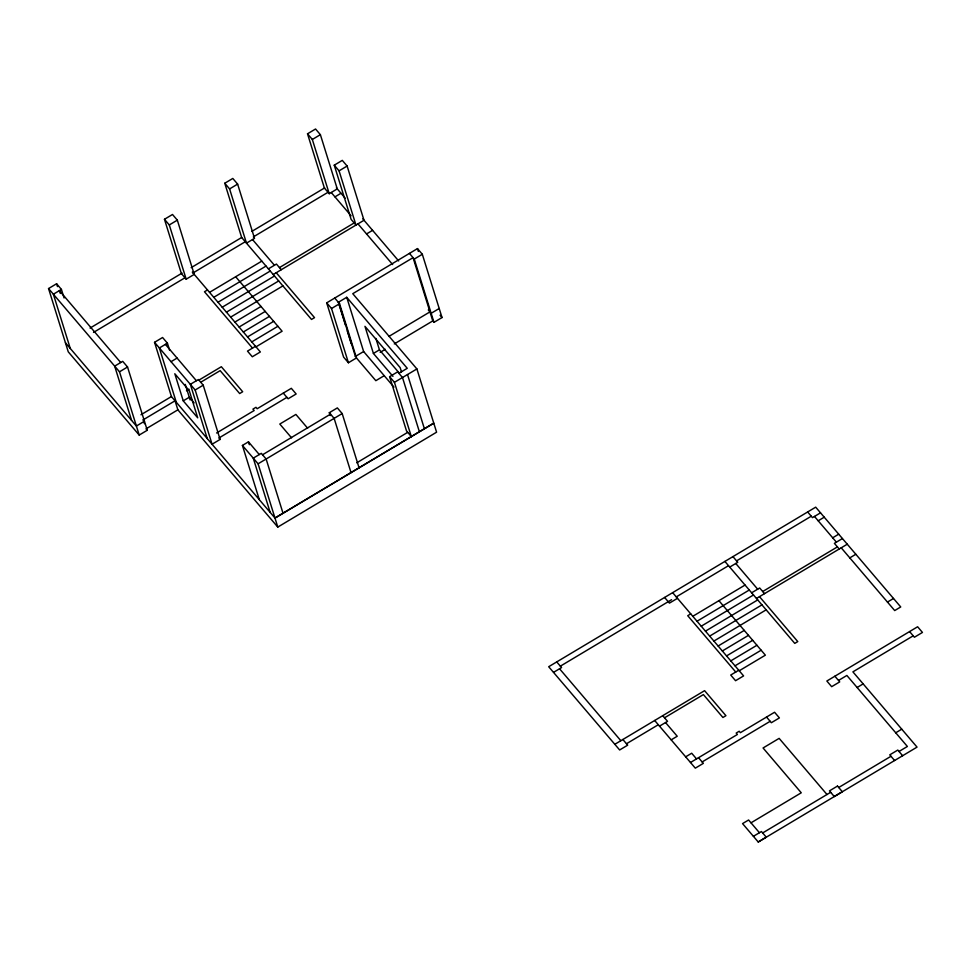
<?xml version="1.0" encoding="UTF-8"?>
<svg xmlns="http://www.w3.org/2000/svg" width="971" height="971" viewBox="0 0 971 971"><rect width="100%" height="100%" fill="white"/><g stroke="black" fill="none" stroke-linecap="round" stroke-linejoin="round"><path stroke-width="1.46" d="M131.571 420.37L114.675 366.14L122.71 361.333L127.541 367.002L147.252 430.274L139.205 435.069L68.261 351.83L48.55 288.557L56.585 283.75L61.416 289.407L64.086 297.976M164.463 219.288L172.498 214.482L177.329 220.15L194.224 274.38L186.177 279.187L181.359 273.519L164.463 219.288L169.294 224.944L186.177 279.187M224.762 183.252L232.809 178.446L237.628 184.114L254.523 238.344L246.476 243.151L229.593 188.92L224.762 183.252L241.658 237.482L311.509 319.447L314.531 317.651L276.237 272.717M307.516 133.804L315.551 128.997L320.381 134.666L337.265 188.896L329.23 193.702L324.399 188.046L307.516 133.804L312.334 139.472L329.23 193.702M61.416 289.407L53.381 294.213L70.264 348.443M169.294 224.944L177.329 220.15M229.593 188.92L237.628 184.114M312.334 139.472L320.381 134.666M334.255 165.179L339.073 170.847L355.969 225.078L351.138 219.422L334.255 165.179L342.29 160.373L347.12 166.041L364.004 220.271L273.227 274.526M339.073 170.847L347.12 166.041M90.072 328.077L182.099 273.082M191.166 267.656L241.718 237.458M251.841 231.401L324.666 187.889M93.507 332.422L184.976 277.767M193.011 272.96L245.275 241.73M253.31 236.924L328.028 192.282M334.959 196.87L340.991 193.265M207.491 289.953L204.48 291.749L252.509 348.104M209.542 292.356L261.806 261.126M213.766 297.308L266.03 266.078M268.397 268.858L276.432 264.063L281.262 269.72M217.99 302.26L270.254 271.03M274.975 518.041L433.77 423.162L274.999 518.065L171.43 396.556L154.547 342.314L162.582 337.507L167.413 343.176L169.634 350.313M279.454 267.595L354.16 222.954M222.213 307.224L274.465 275.995M139.205 435.069L119.506 371.796L127.541 367.002M167.413 343.176L159.365 347.982L176.261 402.212M226.437 312.177L278.689 280.947M366.553 233.938L372.585 230.333M230.649 317.129L282.913 285.899M234.873 322.081L261.005 306.472M171.054 361.685L177.074 358.081M239.097 327.033L265.229 311.424M243.32 331.985L269.453 316.376M247.544 336.937L273.676 321.328M251.768 341.901L277.9 326.28M334.74 298.048L339.559 303.717L356.454 357.947L348.419 362.753L343.588 357.085L326.693 302.855L417.481 248.6L422.312 254.268L442.023 317.541L433.976 322.348L432.775 320.928L413.063 257.655L352.764 293.691L416.899 368.944L436.586 432.192L277.791 527.083L177.863 409.835L175.047 400.792L143.223 419.812L144.436 423.684M140.953 414.763L171.43 396.556M198.509 380.377L221.352 366.722L242.677 391.75L239.667 393.558L220.15 370.643L200.718 382.258M255.519 346.307L247.484 351.114L252.302 356.77L260.349 351.963L192.294 272.111M255.992 346.853L282.112 331.232L235.674 276.747M186.468 390.779L189.054 389.225M398.887 373.325L407.25 368.3L346.732 297.296L338.357 302.297L345.47 325.127M203.218 385.184L220.101 439.426L212.066 444.233L195.171 389.99L203.218 385.184L198.387 379.527L190.352 384.334L207.248 438.564M348.419 362.753L331.524 308.511L339.559 303.717M433.976 322.348L414.265 259.075L422.312 254.268M183.252 400.853L174.804 373.738L189.284 390.718L197.72 417.833L183.252 400.853L189.284 397.248L194.103 402.916M177.863 409.835L146.038 428.854L147.252 430.274M216.582 432.993L254.147 410.539L252.933 409.119L255.956 407.322L257.157 408.742L291.324 388.315L296.155 393.983L288.12 398.79L283.289 393.121M286.906 397.37L218.9 438.006L220.101 439.426M355.252 356.527L363.627 351.526L346.732 297.296M388.898 336.427L429.959 311.885M439.208 308.499L431.16 313.305L428.272 309.907M392.952 376.384L373.41 353.444L379.443 349.839L375.886 338.43M380.171 352.364L385.305 349.293M394.287 343.928L432.775 320.928M259.318 499.664L242.422 445.434L248.455 441.829L259.293 454.549M384.213 375.68L375.838 380.681L356.454 357.947M330.201 415.564L329.315 412.711L337.35 407.905L342.18 413.561L359.064 467.804M411.34 436.586L406.509 430.906L389.614 376.675L397.649 371.869L402.492 377.549L419.399 431.804M262.522 454.78L330.528 414.144M277.791 527.083L258.092 463.81L342.18 413.561M411.328 436.574L394.432 382.331L416.899 368.944M356.745 462.815L407.723 432.338M560.352 666.167L671.568 599.702M676.265 596.898L728.517 565.668M736.564 560.862L811.271 516.22M553.519 672.381L561.554 667.575L556.735 661.919M677.467 598.318L669.432 603.112L664.601 597.456M729.731 567.088L737.766 562.282L732.947 556.614M820.519 512.834L812.472 517.64L807.654 511.972M818.201 520.796L824.233 517.191M690.733 613.878L687.723 615.687L735.751 672.041M692.796 616.294L745.048 585.064M832.681 537.788L838.713 534.184M697.008 621.246L749.272 590.016M751.639 592.796L759.686 587.989L764.505 593.657M842.427 538.541L834.392 543.347L839.211 549.016M701.232 626.198L753.496 594.968M762.696 591.533L837.403 546.891M756.47 598.452L847.258 544.209M705.456 631.15L757.72 599.92M709.68 636.102L761.944 604.872M849.807 557.876L855.827 554.271M713.903 641.066L766.168 609.837M718.127 646.018L744.259 630.397M722.351 650.971L748.471 635.35M726.563 655.923L752.695 640.314M730.787 660.875L756.919 645.266M735.011 665.827L761.143 650.218M614.813 744.308L704.594 690.66L725.932 715.688L722.91 717.484L703.392 694.581L664.528 717.8M738.773 670.233L730.726 675.039L735.557 680.707L743.592 675.901L672.648 592.65M739.234 670.779L765.366 655.17L718.916 600.673M626.477 743.75L658.302 724.73M659.503 726.15L667.55 721.344L662.72 715.676M887.47 602.069L893.502 598.464M671.192 739.853L677.224 736.249L665.536 722.545M685.66 756.834L691.692 753.229L696.523 758.897M690.49 762.502L737.39 734.477L736.188 733.056L739.198 731.26L740.4 732.668L774.579 712.253L779.397 717.909L771.362 722.715L766.532 717.059M702.154 761.944L770.161 721.307M838.665 680.368L846.87 675.464L907.387 746.468L899.012 751.469M913.201 635.823L852.902 671.859L917.037 747.112L758.242 842.003L742.56 823.602L748.592 819.997L759.431 832.717M857.126 687.492L863.158 683.887M895.723 732.789L901.756 729.185M751.008 822.825L801.257 792.797L763.06 747.973L779.143 738.373L826.989 794.509M753.399 836.322L761.446 831.516L766.265 837.172L758.23 841.978M762.66 832.948L830.666 792.312M838.713 787.505L890.977 756.275M814.487 516.438L836.395 542.146M841.226 547.814L894.704 610.565L900.736 606.96L815.689 507.165L548.688 666.725L619.644 749.964L627.679 745.17L622.86 739.501M909.584 631.575L914.415 637.243L922.45 632.437L917.619 626.768L826.843 681.023L831.662 686.679L839.709 681.885L834.878 676.217M902.654 755.741L897.811 750.061L889.764 754.855L894.594 760.524M735.763 563.483L757.671 589.191M759.48 596.655L797.774 641.588L794.764 643.385L724.9 561.42M409.446 253.407L414.265 259.075M336.367 187.828L345.178 198.181M362.802 218.863L398.656 260.932M440.057 315.235L442.023 317.541M331.232 192.501L351.089 215.793M357.983 223.876L392.636 264.537M379.443 349.839L398.984 372.779M326.693 302.855L331.524 308.511M389.614 376.675L394.432 382.331M363.627 351.526L393.947 387.101M698.525 757.696L703.356 763.352L695.309 768.158L654.685 720.482M252.509 239.546L274.429 265.253M559.551 668.776L620.845 740.703M329.315 412.711L334.133 418.367L351.029 472.598M307.613 428.187L295.888 414.435L279.806 424.048L291.567 437.836M165.398 344.377L196.385 380.729M154.547 342.314L195.171 389.99M242.422 445.434L258.092 463.81M120.707 362.535L59.401 290.608L60.299 293.46M48.55 288.557L119.506 371.796M143.223 419.812L144.436 421.232L136.389 426.038L65.445 342.787M417.481 248.6L418.38 251.453M407.517 374.551L424.412 428.781M401.484 371.893L400.149 367.608L364.962 326.329L373.41 353.444M338.527 302.199L355.422 356.43M347.242 330.844L351.247 343.685M283.022 513.246L266.127 459.004L261.308 453.348L253.261 458.154L270.156 512.385M248.455 441.829L249.341 444.682M185.279 384.407L190.134 399.991M56.585 283.75L57.483 286.603M837.488 786.073L829.452 790.88L834.271 796.536L842.318 791.729L837.488 786.073"/></g></svg>
